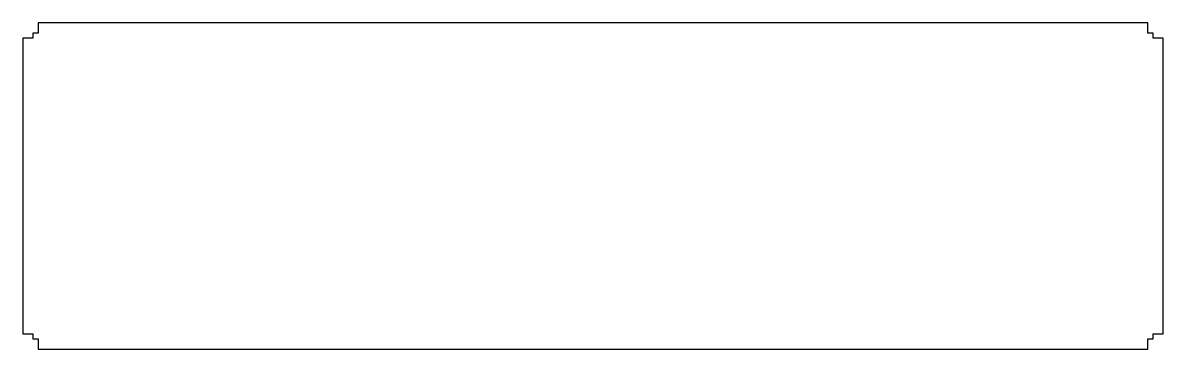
# Model space of a CAD drawing. Header units: millimetres. Extents: x -444 to 4, y -4 to 124.
import ezdxf

# ---------------------------------------------------------------- set-up
doc = ezdxf.new("R2010")
doc.units = ezdxf.units.MM

msp = doc.modelspace()

# ---------------------------------------------------------------- linework, layer by layer
msp.add_lwpolyline([(-438, 124), (-438, 120), (-440, 120), (-440, 118), (-444, 118), (-444, 2), (-440, 2), (-440, 0), (-438, 0), (-438, -4), (-2, -4), (-2, 0), (0, 0), (0, 2), (4, 2), (4, 118), (0, 118), (0, 120), (-2, 120), (-2, 124)], close=True)

doc.saveas('drawing.dxf')
